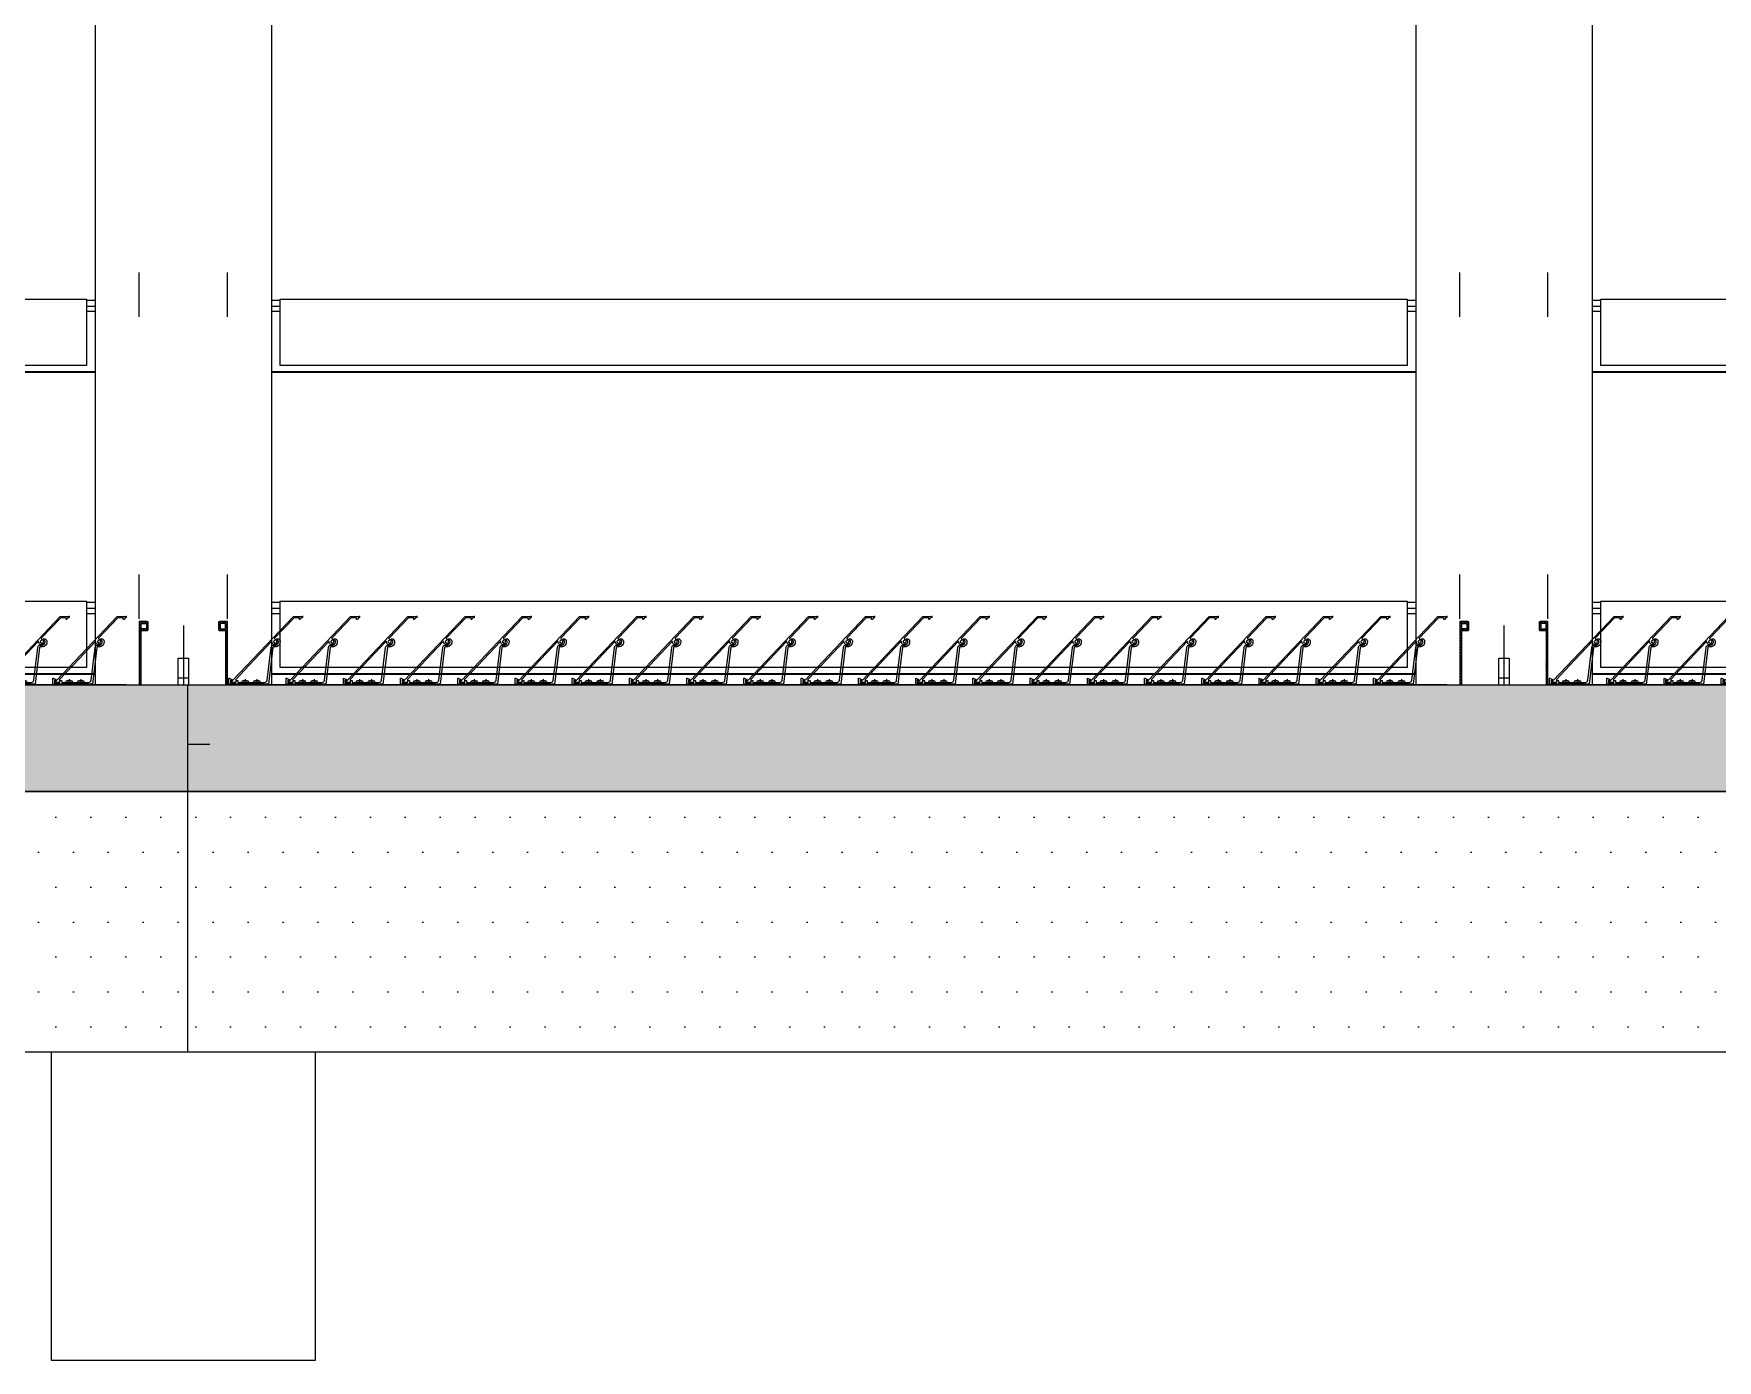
# Model space of a CAD drawing. Header units: millimetres. Extents: x 3774 to 718460, y -768339 to 192544.
# Drawn here: x 370577 to 372489, y -721659 to -720153 of the extents above; entities that cross this region are included whole.
import ezdxf

# ---------------------------------------------------------------- set-up
doc = ezdxf.new("R2010")
doc.units = ezdxf.units.MM
doc.set_wipeout_variables(frame=1)
for name, pattern in [('CENTER', [50.8, 31.75, -6.35, 6.35, -6.35]), ('XKITLINE00', [0]), ('XKITLINE02', [4, 2, -2])]:
    doc.linetypes.add(name, pattern=pattern)
for name, color, linetype in [('010 - ASPG_ACCESSORIES_MAIN_COLOR_1', 7, 'Continuous'), ('010 - ASPG_EXTR_DEF_SUB', 7, 'Continuous'), ('010 - ASPG_EXTR_MAIN_COLOR_2', 7, 'Continuous'), ('010 - ASPG_FASTERN_DEF_SUB', 7, 'Continuous'), ('010 - ASPG_FLASHING_MAIN_COLOR_2', 7, 'Continuous'), ('010 - ASPG_FLASHING_MAIN_COLOR_4', 7, 'Continuous'), ('010 - ASPG_FLASHING_WIPEOUT_', 7, 'Continuous'), ('010 - ASPG_FRAMING_CUT_COLOR_4', 7, 'Continuous'), ('010 - ASPG_FRAMING_DEF_SUB', 7, 'Continuous'), ('010 - ASPG_FRAMING_HATCH_', 7, 'Continuous'), ('010 - ASPG_FRAMING_MAIN_COLOR_2', 7, 'Continuous'), ('010 - ASPG_FRAMING_SUB_COLOR_2', 7, 'Continuous'), ('010 - ASPG_FRAMING_WIPEOUT_', 7, 'Continuous'), ('BOLT & SCREW', 7, 'Continuous'), ('Center Line', 7, 'CENTER')]:
    doc.layers.add(name, color=color, linetype=linetype)
for name, color, linetype, lineweight in [('12-GRID', 7, 'CENTER', 13), ('A-CANOPY', 7, 'Continuous', 25), ('Bolt', 7, 'Continuous', 0), ('Part', 7, 'Continuous', 0), ('SCREW', 7, 'Continuous', 5)]:
    doc.layers.add(name, color=color, linetype=linetype, lineweight=lineweight)
pattern_1 = [(270, (1257419.24324, -520041.6224), (0.65495992507, -1.1344238721), [0.7562825814, -1.5125651628]), (30, (1257419.24324, -520041.6224), (0.65495992936, 1.1344238696), [0.7562825814, -1.5125651628]), (330, (1257419.24324, -520041.6224), (1.30991985442, -2.48e-09), [-1.5125651628, 0.7562825814])]
pattern_2 = [(315, (1257419.4929, -520021.6224), (1.3369313545, 1.3369313545), []), (45, (1257419.4929, -520021.6224), (-1.3369313545, 1.3369313545), [])]
pattern_3 = [(270, (1257419.4425, -520043.9224), (0.65495992507, -1.1344238721), [0.7562825814, -1.5125651628]), (30, (1257419.4425, -520043.9224), (0.65495992936, 1.1344238696), [0.7562825814, -1.5125651628]), (330, (1257419.4425, -520043.9224), (1.30991985442, -2.48e-09), [-1.5125651628, 0.7562825814])]
pattern_4 = [(315, (1257419.1929, -520023.9224), (1.3369313545, 1.3369313545), []), (45, (1257419.1929, -520023.9224), (-1.3369313545, 1.3369313545), [])]

# ---------------------------------------------------------------- blocks, each defined once
blk = doc.blocks.new('*A832965')
at = {"layer": 'Part', "color": 7, "linetype": 'XKITLINE00', "lineweight": 0}
blk.add_line((1940.519999, -57.296), (1943.240007, -57.296), dxfattribs=at)
blk = doc.blocks.new('*A972979')
at = {"layer": 'Part', "color": 7, "linetype": 'XKITLINE00', "lineweight": 0}
for p, q in [((1945.879922, -58.296001), (1945.079922, -58.296001)), ((1945.079922, -58.296001), (1945.079922, -58.360001)), ((1945.079922, -58.360001), (1945.455922, -58.360001)), ((1945.455922, -58.360001), (1945.455922, -59.032001)), ((1945.503922, -58.360001), (1945.879922, -58.360001)), ((1945.503922, -59.032001), (1945.503922, -58.360001)), ((1945.879922, -58.360001), (1945.879922, -58.296001)), ((1945.455922, -59.032001), (1945.079922, -59.032001)), ((1945.079922, -59.032001), (1945.079922, -59.096001)), ((1945.879922, -59.032001), (1945.503922, -59.032001)), ((1945.879922, -59.096001), (1945.879922, -59.032001)), ((1945.079922, -59.096001), (1945.879922, -59.096001))]:
    blk.add_line(p, q, dxfattribs=at)
blk = doc.blocks.new('*A982980')
at = {"layer": 'Part', "color": 7, "linetype": 'XKITLINE00', "lineweight": 0}
for p, q in [((1964.519999, -57.295994), (1943.240007, -57.296001)), ((1943.240007, -57.296001), (1943.240007, -58.296001)), ((1943.240007, -57.360001), (1964.519999, -57.359994)), ((1943.240007, -58.232001), (1964.52, -58.231994)), ((1943.240007, -58.296001), (1945.079922, -58.296)), ((1945.879922, -58.296), (1961.879922, -58.295995))]:
    blk.add_line(p, q, dxfattribs=at)
blk = doc.blocks.new('*A1002982')
at = {"layer": 'A-CANOPY', "color": 7, "linetype": 'XKITLINE00', "lineweight": 0}
for p, q in [((1942.683035, -55.608485), (1942.760005, -55.608485)), ((1942.683035, -55.660414), (1942.760005, -55.660414)), ((1942.760005, -55.598018), (1953.000005, -55.598018)), ((1942.760005, -56.201382), (1942.760005, -55.598018)), ((1953.000005, -55.598018), (1953.000005, -56.201382)), ((1953.000005, -55.608485), (1953.083035, -55.608485)), ((1953.000005, -55.660414), (1953.083035, -55.660414)), ((1942.683035, -55.708563), (1942.760005, -55.708563)), ((1953.000005, -55.708563), (1953.083035, -55.708563)), ((1942.683035, -56.255812), (1953.083035, -56.255812)), ((1942.683035, -56.259999), (1953.083035, -56.259999)), ((1942.760005, -56.197195), (1953.000005, -56.197195)), ((1953.000005, -56.201382), (1942.760005, -56.201382))]:
    blk.add_line(p, q, dxfattribs=at)
blk = doc.blocks.new('*A1012983')
at = {"layer": 'A-CANOPY', "color": 7, "linetype": 'XKITLINE00', "lineweight": 0}
for p, q in [((1942.683035, -52.864325), (1942.760005, -52.864325)), ((1942.683035, -52.916254), (1942.760005, -52.916254)), ((1942.760005, -52.853858), (1953.000005, -52.853858)), ((1942.760005, -53.457222), (1942.760005, -52.853858)), ((1953.000005, -52.853858), (1953.000005, -53.457222)), ((1953.000005, -52.864325), (1953.083035, -52.864325)), ((1953.000005, -52.916254), (1953.083035, -52.916254)), ((1942.683035, -52.964403), (1942.760005, -52.964403)), ((1953.000005, -52.964403), (1953.083035, -52.964403)), ((1942.683035, -53.511652), (1953.083035, -53.511652)), ((1942.683035, -53.515839), (1953.083035, -53.515839)), ((1942.760005, -53.453035), (1953.000005, -53.453035)), ((1953.000005, -53.457222), (1942.760005, -53.457222))]:
    blk.add_line(p, q, dxfattribs=at)
blk = doc.blocks.new('*A1022984')
at = {"layer": 'A-CANOPY', "color": 7, "linetype": 'XKITLINE02', "lineweight": 0}
for p, q in [((1942.280005, -55.738488), (1942.280005, -55.355646)), ((1942.280005, -55.759283), (1942.280005, -55.376441))]:
    blk.add_line(p, q, dxfattribs=at)
blk = doc.blocks.new('*A1032985')
at = {"layer": 'A-CANOPY', "color": 7, "linetype": 'XKITLINE02', "lineweight": 0}
for p, q in [((1941.479995, -55.738488), (1941.479995, -55.355646)), ((1941.479995, -55.759283), (1941.479995, -55.376441))]:
    blk.add_line(p, q, dxfattribs=at)
blk = doc.blocks.new('*A1042986')
at = {"layer": 'A-CANOPY'}
for points in [[(1941.204, -57.296), (1941.204, -57.096), (1941.356, -57.096), (1941.356, -57.296)], [(1942.404, -57.296), (1942.404, -57.096), (1942.556, -57.096), (1942.556, -57.296)], [(1941.204, -58.896), (1941.204, -58.848), (1941.356, -58.848), (1941.356, -58.896)], [(1942.404, -58.896), (1942.404, -58.848), (1942.556, -58.848), (1942.556, -58.896)]]:
    blk.add_hatch(color=7, dxfattribs=at).paths.add_polyline_path(points, flags=17)
at = {"layer": 'A-CANOPY', "color": 7, "linetype": 'XKITLINE00', "lineweight": 0}
for p, q in [((1941.28, -58.98), (1941.28, -56.816)), ((1942.48, -58.98), (1942.48, -56.816)), ((1941.204, -57.296), (1941.204, -57.096)), ((1941.356, -57.296), (1941.356, -57.096)), ((1942.404, -57.296), (1942.404, -57.096)), ((1942.556, -57.296), (1942.556, -57.096)), ((1941.204, -58.896), (1941.204, -58.848)), ((1941.356, -58.896), (1941.356, -58.848)), ((1942.404, -58.896), (1942.404, -58.848)), ((1942.556, -58.896), (1942.556, -58.848))]:
    blk.add_line(p, q, dxfattribs=at)
at = {"layer": 'A-CANOPY', "color": 7, "linetype": 'XKITLINE02', "lineweight": 0}
for p, q in [((1941.28, -58.98), (1941.28, -56.816)), ((1942.48, -58.98), (1942.48, -56.816)), ((1941.204, -57.296), (1941.204, -57.096)), ((1941.356, -57.296), (1941.356, -57.096)), ((1942.404, -57.296), (1942.404, -57.096)), ((1942.556, -57.296), (1942.556, -57.096)), ((1941.204, -58.896), (1941.204, -58.848)), ((1941.356, -58.896), (1941.356, -58.848)), ((1942.404, -58.896), (1942.404, -58.848)), ((1942.556, -58.896), (1942.556, -58.848))]:
    blk.add_line(p, q, dxfattribs=at)
blk = doc.blocks.new('*A1052987')
at = {"layer": 'A-CANOPY', "color": 7, "linetype": 'XKITLINE00', "lineweight": 0}
for p, q in [((1940.799973, -57.295988), (1940.799973, -57.095988)), ((1940.799973, -57.095988), (1942.959973, -57.095988)), ((1942.959973, -57.295988), (1942.959973, -57.095988))]:
    blk.add_line(p, q, dxfattribs=at)
blk = doc.blocks.new('*A1062988')
at = {"layer": 'A-CANOPY', "color": 7, "linetype": 'XKITLINE00', "lineweight": 0}
for p, q in [((1941.832005, -57.095988), (1941.832005, -56.115017)), ((1941.832005, -56.115017), (1941.928005, -56.115017)), ((1941.928005, -56.115017), (1941.928005, -57.095988)), ((1941.832005, -56.295988), (1941.928005, -56.295988))]:
    blk.add_line(p, q, dxfattribs=at)
blk = doc.blocks.new('*A1072989')
at = {"layer": 'A-CANOPY', "color": 7, "linetype": 'XKITLINE02', "lineweight": 0}
for p, q in [((1942.280005, -52.994328), (1942.280005, -52.611486)), ((1942.280005, -53.015123), (1942.280005, -52.632281))]:
    blk.add_line(p, q, dxfattribs=at)
blk = doc.blocks.new('*A1082990')
at = {"layer": 'A-CANOPY', "color": 7, "linetype": 'XKITLINE02', "lineweight": 0}
for p, q in [((1941.479995, -52.994328), (1941.479995, -52.611486)), ((1941.479995, -53.015123), (1941.479995, -52.632281))]:
    blk.add_line(p, q, dxfattribs=at)
blk = doc.blocks.new('*A1092991')
at = {"layer": 'A-CANOPY', "color": 7, "linetype": 'XKITLINE00', "lineweight": 0}
for p, q in [((1954.683035, -55.608485), (1954.760005, -55.608485)), ((1954.683035, -55.660414), (1954.760005, -55.660414)), ((1954.760005, -55.598018), (1965.000005, -55.598018)), ((1954.760005, -56.201382), (1954.760005, -55.598018)), ((1965.000005, -55.598018), (1965.000005, -56.201382)), ((1965.000005, -55.608485), (1965.083035, -55.608485)), ((1965.000005, -55.660414), (1965.083035, -55.660414)), ((1954.683035, -55.708563), (1954.760005, -55.708563)), ((1965.000005, -55.708563), (1965.083035, -55.708563)), ((1954.683035, -56.255812), (1965.083035, -56.255812)), ((1954.683035, -56.259999), (1965.083035, -56.259999)), ((1954.760005, -56.197195), (1965.000005, -56.197195)), ((1965.000005, -56.201382), (1954.760005, -56.201382))]:
    blk.add_line(p, q, dxfattribs=at)
blk = doc.blocks.new('*A1102992')
at = {"layer": 'A-CANOPY', "color": 7, "linetype": 'XKITLINE00', "lineweight": 0}
for p, q in [((1954.683035, -52.864325), (1954.760005, -52.864325)), ((1954.683035, -52.916254), (1954.760005, -52.916254)), ((1954.760005, -52.853858), (1965.000005, -52.853858)), ((1954.760005, -53.457222), (1954.760005, -52.853858)), ((1965.000005, -52.853858), (1965.000005, -53.457222)), ((1965.000005, -52.864325), (1965.083035, -52.864325)), ((1965.000005, -52.916254), (1965.083035, -52.916254)), ((1954.683035, -52.964403), (1954.760005, -52.964403)), ((1965.000005, -52.964403), (1965.083035, -52.964403)), ((1954.683035, -53.511652), (1965.083035, -53.511652)), ((1954.683035, -53.515839), (1965.083035, -53.515839)), ((1954.760005, -53.453035), (1965.000005, -53.453035)), ((1965.000005, -53.457222), (1954.760005, -53.457222))]:
    blk.add_line(p, q, dxfattribs=at)
blk = doc.blocks.new('*A1112993')
at = {"layer": 'A-CANOPY', "color": 7, "linetype": 'XKITLINE00', "lineweight": 0}
for p, q in [((1953.832005, -57.095988), (1953.832005, -56.115017)), ((1953.832005, -56.115017), (1953.928005, -56.115017)), ((1953.928005, -56.115017), (1953.928005, -57.095988)), ((1953.832005, -56.295988), (1953.928005, -56.295988))]:
    blk.add_line(p, q, dxfattribs=at)
blk = doc.blocks.new('*A1122994')
at = {"layer": 'A-CANOPY', "color": 7, "linetype": 'XKITLINE00', "lineweight": 0}
for p, q in [((1952.799973, -57.295988), (1952.799973, -57.095988)), ((1952.799973, -57.095988), (1954.959973, -57.095988)), ((1954.959973, -57.295988), (1954.959973, -57.095988))]:
    blk.add_line(p, q, dxfattribs=at)
blk = doc.blocks.new('*A1132995')
at = {"layer": 'A-CANOPY', "color": 7, "linetype": 'XKITLINE02', "lineweight": 0}
for p, q in [((1954.280005, -55.738488), (1954.280005, -55.355646)), ((1954.280005, -55.759283), (1954.280005, -55.376441))]:
    blk.add_line(p, q, dxfattribs=at)
blk = doc.blocks.new('*A1142996')
at = {"layer": 'A-CANOPY', "color": 7, "linetype": 'XKITLINE02', "lineweight": 0}
for p, q in [((1953.479995, -55.738488), (1953.479995, -55.355646)), ((1953.479995, -55.759283), (1953.479995, -55.376441))]:
    blk.add_line(p, q, dxfattribs=at)
blk = doc.blocks.new('*A1152997')
at = {"layer": 'A-CANOPY'}
for points in [[(1953.204, -57.296), (1953.204, -57.096), (1953.356, -57.096), (1953.356, -57.296)], [(1954.404, -57.296), (1954.404, -57.096), (1954.556, -57.096), (1954.556, -57.296)], [(1953.204, -58.896), (1953.204, -58.848), (1953.356, -58.848), (1953.356, -58.896)], [(1954.404, -58.896), (1954.404, -58.848), (1954.556, -58.848), (1954.556, -58.896)]]:
    blk.add_hatch(color=7, dxfattribs=at).paths.add_polyline_path(points, flags=17)
at = {"layer": 'A-CANOPY', "color": 7, "linetype": 'XKITLINE00', "lineweight": 0}
for p, q in [((1953.28, -58.98), (1953.28, -56.816)), ((1954.48, -58.98), (1954.48, -56.816)), ((1953.204, -57.296), (1953.204, -57.096)), ((1953.356, -57.296), (1953.356, -57.096)), ((1954.404, -57.296), (1954.404, -57.096)), ((1954.556, -57.296), (1954.556, -57.096)), ((1953.204, -58.896), (1953.204, -58.848)), ((1953.356, -58.896), (1953.356, -58.848)), ((1954.404, -58.896), (1954.404, -58.848)), ((1954.556, -58.896), (1954.556, -58.848))]:
    blk.add_line(p, q, dxfattribs=at)
at = {"layer": 'A-CANOPY', "color": 7, "linetype": 'XKITLINE02', "lineweight": 0}
for p, q in [((1953.28, -58.98), (1953.28, -56.816)), ((1954.48, -58.98), (1954.48, -56.816)), ((1953.204, -57.296), (1953.204, -57.096)), ((1953.356, -57.296), (1953.356, -57.096)), ((1954.404, -57.296), (1954.404, -57.096)), ((1954.556, -57.296), (1954.556, -57.096)), ((1953.204, -58.896), (1953.204, -58.848)), ((1953.356, -58.896), (1953.356, -58.848)), ((1954.404, -58.896), (1954.404, -58.848)), ((1954.556, -58.896), (1954.556, -58.848))]:
    blk.add_line(p, q, dxfattribs=at)
blk = doc.blocks.new('*A1213003')
at = {"layer": 'A-CANOPY', "color": 7, "linetype": 'XKITLINE02', "lineweight": 0}
for p, q in [((1954.280005, -52.994328), (1954.280005, -52.611486)), ((1954.280005, -53.015123), (1954.280005, -52.632281))]:
    blk.add_line(p, q, dxfattribs=at)
blk = doc.blocks.new('*A1223004')
at = {"layer": 'A-CANOPY', "color": 7, "linetype": 'XKITLINE02', "lineweight": 0}
for p, q in [((1953.479995, -52.994328), (1953.479995, -52.611486)), ((1953.479995, -53.015123), (1953.479995, -52.632281))]:
    blk.add_line(p, q, dxfattribs=at)
blk = doc.blocks.new('*A4963378')
at = {"layer": 'Part', "color": 7, "linetype": 'XKITLINE00', "lineweight": 0}
for p, q in [((1943.08, -58.895973), (1940.68, -58.895973)), ((1940.68, -58.895973), (1940.68, -62.495973)), ((1943.08, -62.495973), (1943.08, -58.895973)), ((1940.68, -62.495973), (1943.08, -62.495973))]:
    blk.add_line(p, q, dxfattribs=at)
blk = doc.blocks.new('*A5113393')
at = {"layer": 'A-CANOPY', "color": 7, "linetype": 'XKITLINE00', "lineweight": 0}
for p, q in [((1930.680005, -55.608485), (1930.760005, -55.608485)), ((1930.680005, -55.660414), (1930.760005, -55.660414)), ((1930.760005, -55.598018), (1941.000005, -55.598018)), ((1930.760005, -56.201382), (1930.760005, -55.598018)), ((1941.000005, -55.598018), (1941.000005, -56.201382)), ((1941.000005, -55.608485), (1941.083035, -55.608485)), ((1941.000005, -55.660414), (1941.083035, -55.660414)), ((1930.680005, -55.708563), (1930.760005, -55.708563)), ((1941.000005, -55.708563), (1941.083035, -55.708563)), ((1930.680005, -56.255812), (1941.083035, -56.255812)), ((1930.680005, -56.259999), (1941.083035, -56.259999)), ((1930.760005, -56.197195), (1941.000005, -56.197195)), ((1941.000005, -56.201382), (1930.760005, -56.201382))]:
    blk.add_line(p, q, dxfattribs=at)
blk = doc.blocks.new('*A5143396')
at = {"layer": 'A-CANOPY', "color": 7, "linetype": 'XKITLINE00', "lineweight": 0}
for p, q in [((1930.680005, -52.864325), (1930.760005, -52.864325)), ((1930.680005, -52.916254), (1930.760005, -52.916254)), ((1930.760005, -52.853858), (1941.000005, -52.853858)), ((1930.760005, -53.457222), (1930.760005, -52.853858)), ((1941.000005, -52.853858), (1941.000005, -53.457222)), ((1941.000005, -52.864325), (1941.083035, -52.864325)), ((1941.000005, -52.916254), (1941.083035, -52.916254)), ((1930.680005, -52.964403), (1930.760005, -52.964403)), ((1941.000005, -52.964403), (1941.083035, -52.964403)), ((1930.680005, -53.511652), (1941.083035, -53.511652)), ((1930.680005, -53.515839), (1941.083035, -53.515839)), ((1930.760005, -53.453035), (1941.000005, -53.453035)), ((1941.000005, -53.457222), (1930.760005, -53.457222))]:
    blk.add_line(p, q, dxfattribs=at)
blk = doc.blocks.new('*A5333415')
at = {"layer": 'A-CANOPY', "color": 7, "linetype": 'XKITLINE00', "lineweight": 0}
for p, q in [((1953.083035, -57.095988), (1953.083035, -43.26704)), ((1954.683035, -43.26704), (1953.083035, -43.26704)), ((1954.683035, -57.095988), (1954.683035, -43.26704))]:
    blk.add_line(p, q, dxfattribs=at)
blk = doc.blocks.new('*A5343416')
at = {"layer": 'A-CANOPY', "color": 7, "linetype": 'XKITLINE00', "lineweight": 0}
for p, q in [((1941.083035, -57.095988), (1941.083035, -43.26704)), ((1942.683035, -43.26704), (1941.083035, -43.26704)), ((1942.683035, -57.095988), (1942.683035, -43.26704))]:
    blk.add_line(p, q, dxfattribs=at)
blk = doc.blocks.new('*A5943476')
at = {"layer": 'Part', "color": 7, "linetype": 'XKITLINE00', "lineweight": 0}
for p, q in [((1944.599922, -58.296001), (1944.599922, -59.176001)), ((1946.359922, -59.176001), (1946.359922, -58.296)), ((1944.599922, -59.176001), (1946.359922, -59.176001))]:
    blk.add_line(p, q, dxfattribs=at)
blk = doc.blocks.new('*A5953477')
at = {"layer": 'Part', "color": 7, "linetype": 'XKITLINE00', "lineweight": 0}
for p, q in [((1944.439922, -59.336001), (1944.439922, -58.296001)), ((1946.519922, -58.296), (1946.519922, -59.336001)), ((1944.599922, -59.176001), (1944.439922, -59.336001)), ((1946.519922, -59.336001), (1946.359922, -59.176001)), ((1946.519922, -59.336001), (1944.439922, -59.336001))]:
    blk.add_line(p, q, dxfattribs=at)
blk = doc.blocks.new('*A5963478')
at = {"layer": 'Part', "color": 7, "linetype": 'XKITLINE00', "lineweight": 0}
for p, q in [((1945.983922, -58.456001), (1945.503922, -58.456001)), ((1945.543922, -58.936001), (1945.543922, -58.456001)), ((1945.983922, -58.936001), (1945.983922, -58.456001)), ((1945.503922, -58.936001), (1945.983922, -58.936001))]:
    blk.add_line(p, q, dxfattribs=at)
blk = doc.blocks.new('*A5973479')
at = {"layer": 'Bolt'}
for points in [[(1945.504, -58.54), (1945.544, -58.54), (1945.544, -58.852), (1945.504, -58.852)], [(1945.456, -58.64), (1945.504, -58.64), (1945.504, -58.752), (1945.456, -58.752)]]:
    blk.add_hatch(color=7, dxfattribs=at).paths.add_polyline_path(points, flags=17)
at = {"layer": 'Bolt', "color": 7, "linetype": 'XKITLINE00', "lineweight": 0}
for p, q in [((1945.504, -58.54), (1945.544, -58.54)), ((1945.393, -58.696), (1945.736, -58.696)), ((1945.456, -58.64), (1945.504, -58.64)), ((1945.456, -58.752), (1945.504, -58.752)), ((1945.504, -58.852), (1945.544, -58.852))]:
    blk.add_line(p, q, dxfattribs=at)
blk = doc.blocks.new('*A5983480')
at = {"layer": 'Bolt'}
for points in [[(1944.861, -58.868), (1944.84, -58.872), (1944.818, -58.868), (1944.8, -58.856), (1944.788, -58.837), (1944.784, -58.816), (1944.784, -58.576), (1944.788, -58.555), (1944.8, -58.536), (1944.818, -58.524), (1944.84, -58.52), (1944.861, -58.524), (1944.88, -58.536), (1944.892, -58.555), (1944.896, -58.576), (1944.896, -58.816), (1944.892, -58.837), (1944.88, -58.856)], [(1946.141, -58.868), (1946.12, -58.872), (1946.098, -58.868), (1946.08, -58.856), (1946.068, -58.837), (1946.064, -58.816), (1946.064, -58.576), (1946.068, -58.555), (1946.08, -58.536), (1946.098, -58.524), (1946.12, -58.52), (1946.141, -58.524), (1946.16, -58.536), (1946.172, -58.555), (1946.176, -58.576), (1946.176, -58.816), (1946.172, -58.837), (1946.16, -58.856)]]:
    blk.add_hatch(color=7, dxfattribs=at).paths.add_polyline_path(points, flags=17)
at = {"layer": 'Bolt', "color": 7, "linetype": 'XKITLINE00', "lineweight": 0}
for p, q in [((1944.84, -58.584), (1944.84, -58.808)), ((1946.12, -58.584), (1946.12, -58.808)), ((1944.952, -58.696), (1944.728, -58.696)), ((1946.232, -58.696), (1946.008, -58.696))]:
    blk.add_line(p, q, dxfattribs=at)
blk = doc.blocks.new('*A6103492')
at = {"layer": 'Bolt'}
for points in [[(1945.185, -57.805), (1945.188, -57.795), (1945.193, -57.785), (1945.2, -57.776), (1945.209, -57.769), (1945.218, -57.764), (1945.229, -57.761), (1945.24, -57.76), (1945.251, -57.761), (1945.261, -57.764), (1945.271, -57.769), (1945.28, -57.776), (1945.286, -57.785), (1945.292, -57.795), (1945.295, -57.805), (1945.296, -57.816), (1945.295, -57.827), (1945.292, -57.837), (1945.286, -57.847), (1945.28, -57.856), (1945.271, -57.863), (1945.261, -57.868), (1945.251, -57.871), (1945.24, -57.872), (1945.229, -57.871), (1945.218, -57.868), (1945.209, -57.863), (1945.2, -57.856), (1945.193, -57.847), (1945.188, -57.837), (1945.185, -57.827), (1945.184, -57.816)], [(1945.665, -57.805), (1945.668, -57.795), (1945.673, -57.785), (1945.68, -57.776), (1945.689, -57.769), (1945.698, -57.764), (1945.709, -57.761), (1945.72, -57.76), (1945.731, -57.761), (1945.741, -57.764), (1945.751, -57.769), (1945.76, -57.776), (1945.766, -57.785), (1945.772, -57.795), (1945.775, -57.805), (1945.776, -57.816), (1945.775, -57.827), (1945.772, -57.837), (1945.766, -57.847), (1945.76, -57.856), (1945.751, -57.863), (1945.741, -57.868), (1945.731, -57.871), (1945.72, -57.872), (1945.709, -57.871), (1945.698, -57.868), (1945.689, -57.863), (1945.68, -57.856), (1945.673, -57.847), (1945.668, -57.837), (1945.665, -57.827), (1945.664, -57.816)]]:
    blk.add_hatch(color=7, dxfattribs=at).paths.add_polyline_path(points, flags=17)
at = {"layer": 'Bolt', "color": 7, "linetype": 'XKITLINE00', "lineweight": 0}
for p, q in [((1945.128, -57.816), (1945.352, -57.816)), ((1945.24, -57.928), (1945.24, -57.704)), ((1945.608, -57.816), (1945.832, -57.816)), ((1945.72, -57.928), (1945.72, -57.704))]:
    blk.add_line(p, q, dxfattribs=at)
blk = doc.blocks.new('W-1-PP19-SE-ENT3_20260407-084553_PP19_ENT3_LOPL')
at = {"color": 7, "lineweight": 0, "xscale": 125, "yscale": 125, "zscale": 125}
for name in ['*A5343416', '*A5333415', '*A1082990', '*A1072989', '*A1223004', '*A1213003', '*A5143396', '*A1012983', '*A1102992', '*A1032985', '*A1022984', '*A1142996', '*A1132995', '*A5113393', '*A1002982', '*A1092991', '*A1062988', '*A1112993', '*A1042986', '*A1152997', '*A1052987', '*A1122994', '*A832965', '*A982980', '*A6103492', '*A5953477', '*A5943476', '*A972979', '*A5983480', '*A5973479', '*A5963478', '*A4963378']:
    blk.add_blockref(name, (-226235, 11475), dxfattribs=at)
blk = doc.blocks.new('*U8441')
at = {"layer": '12-GRID', "color": 7, "linetype": 'CENTER'}
for p, q in [((0, -6.2), (0, 2.2)), ((-4.2, -2), (4.2, -2))]:
    blk.add_line(p, q, dxfattribs=at)
at = {"layer": 'BOLT & SCREW', "color": 7}
for p, q in [((-0.6, -1.8), (-1.8, -1.6)), ((-0.6, -2.2), (-1.8, -2.4)), ((-0.5, -1.8), (-0.9, -1.6)), ((-0.5, -2.2), (-0.9, -2.4)), ((-0.2, -1.4), (-0.4, -0.2)), ((-0.2, -1.5), (-0.4, -1.1)), ((-0.2, -2.5), (-0.4, -2.9)), ((-0.2, -2.6), (-0.4, -3.8)), ((0.2, -1.4), (0.4, -0.2)), ((0.2, -1.5), (0.4, -1.1)), ((0.4, -2.9), (0.2, -2.5)), ((0.2, -2.6), (0.4, -3.8)), ((0.5, -1.8), (0.9, -1.6)), ((0.5, -2.2), (0.9, -2.4)), ((0.6, -1.8), (1.8, -1.6)), ((0.6, -2.2), (1.8, -2.4))]:
    blk.add_line(p, q, dxfattribs=at)
for points in [[(-1.8, -1.6), (-0.9, -1.6, 0.414214), (-0.4, -1.1), (-0.4, -0.2), (0.4, -0.2), (0.4, -1.1, 0.414214), (0.9, -1.6), (1.8, -1.6), (1.8, -2.4), (0.9, -2.4, 0.414214), (0.4, -2.9), (0.4, -3.8), (-0.4, -3.8), (-0.4, -2.9, 0.414214), (-0.9, -2.4), (-1.8, -2.4)], [(0.2, -2.5, -0.414214), (0.5, -2.2), (0.6, -2.2), (0.6, -1.8), (0.5, -1.8, -0.414214), (0.2, -1.5), (0.2, -1.4), (-0.2, -1.4), (-0.2, -1.5, -0.414214), (-0.5, -1.8), (-0.6, -1.8), (-0.6, -2.2), (-0.5, -2.2, -0.414214), (-0.2, -2.5), (-0.2, -2.6), (0.2, -2.6)]]:
    blk.add_lwpolyline(points, format="xyb", close=True, dxfattribs=at)
blk.add_circle((0, -2), 3.5, dxfattribs=at)
blk = doc.blocks.new('000_ASPG_TYP_FILES_20260218-010703_FRAME_EXTR_')
at = {"layer": '010 - ASPG_FRAMING_HATCH_'}
h = blk.add_hatch(dxfattribs=at)
h.set_pattern_fill('ANSI32', scale=0.1, angle=180)
edge = h.paths.add_edge_path()
edge.add_line((2, 16), (2, 2))
edge.add_line((2, 2), (39.7, 2))
edge.add_arc((39.7, 1.7), 0.3, 0, 90, ccw=False)
edge.add_line((40, 1.7), (40, 0.3))
edge.add_arc((39.7, 0.3), 0.3, -90, 0, ccw=False)
edge.add_line((39.7, 0), (0.3, 0))
edge.add_arc((0.3, 0.3), 0.3, 180, 270, ccw=False)
edge.add_line((0, 0.3), (0, 17.7))
edge.add_arc((0.3, 17.7), 0.3, 90, 180, ccw=False)
edge.add_line((0.3, 18), (22.6, 18))
edge.add_arc((22.6, 18.5), 0.5, 270, 380.2095)
edge.add_arc((26.2, 19.8), 3.35, 182.0638, 200.2095, ccw=False)
edge.add_arc((23.6, 19.7), 0.76, 2.0638, 182.0638, ccw=False)
edge.add_arc((26.2, 19.8), 1.83, 182.0638, 447.9362)
edge.add_arc((26.3, 22.4), 0.76, 87.9362, 267.9362, ccw=False)
edge.add_arc((26.2, 19.8), 3.35, 69.7905, 87.9362, ccw=False)
edge.add_arc((27.5, 23.4), 0.5, 249.7905, 360)
edge.add_line((28, 23.4), (28, 26.7))
edge.add_line((28, 26.7), (28.5, 27.2))
edge.add_line((28.5, 27.2), (28, 27.7))
edge.add_line((28, 27.7), (28, 38.6))
edge.add_line((28, 38.6), (28.5, 39.1))
edge.add_line((28.5, 39.1), (28, 39.6))
edge.add_line((28, 39.6), (28, 42.9))
edge.add_arc((27.5, 42.9), 0.5, 0, 110.2095)
edge.add_arc((26.2, 46.5), 3.35, 272.0638, 290.2095, ccw=False)
edge.add_arc((26.3, 43.9), 0.76, 92.0638, 272.0638, ccw=False)
edge.add_arc((26.2, 46.5), 1.83, 272.0638, 537.9362)
edge.add_arc((23.6, 46.6), 0.76, 177.9362, 357.9362, ccw=False)
edge.add_arc((26.2, 46.5), 3.35, 159.7905, 177.9362, ccw=False)
edge.add_arc((22.6, 47.8), 0.5, 339.7905, 450)
edge.add_line((22.6, 48.3), (0.3, 48.3))
edge.add_arc((0.3, 48.6), 0.3, 180, 270, ccw=False)
edge.add_line((0, 48.6), (0, 60))
edge.add_arc((0.3, 60), 0.3, 90, 180, ccw=False)
edge.add_line((0.3, 60.3), (5, 60.3))
edge.add_line((5, 60.3), (5, 65))
edge.add_arc((5.3, 65), 0.3, 90, 180, ccw=False)
edge.add_line((5.3, 65.3), (30, 65.3))
edge.add_line((30, 65.3), (30, 63.6))
edge.add_arc((29.7, 63.6), 0.3, -90, 0, ccw=False)
edge.add_line((29.7, 63.3), (7.3, 63.3))
edge.add_arc((7.3, 63), 0.3, 90, 180)
edge.add_line((7, 63), (7, 58.3))
edge.add_line((7, 58.3), (2.3, 58.3))
edge.add_arc((2.3, 58), 0.3, 90, 180)
edge.add_line((2, 58), (2, 50.6))
edge.add_arc((2.3, 50.6), 0.3, 180, 270)
edge.add_line((2.3, 50.3), (29.7, 50.3))
edge.add_arc((29.7, 50), 0.3, 0, 90, ccw=False)
edge.add_line((30, 50), (30, 26.7))
edge.add_line((30, 26.7), (30, 16.3))
edge.add_arc((29.7, 16.3), 0.3, -90, 0, ccw=False)
edge.add_line((29.7, 16), (2, 16))
at = {"layer": '010 - ASPG_FRAMING_CUT_COLOR_4', "color": 7}
blk.add_lwpolyline([(2, 16), (2, 2), (39.7, 2, -0.414214), (40, 1.7), (40, 0.3, -0.414214), (39.7, 0), (0.3, 0, -0.414214), (0, 0.3), (0, 17.7, -0.414214), (0.3, 18), (22.6, 18, 0.52173), (23, 18.7, -0.079342), (22.8, 19.7, -1), (24.3, 19.8, 2.296346), (26.2, 21.7, -1), (26.3, 23.2, -0.079342), (27.3, 23, 0.52173), (28, 23.4), (28, 26.7), (28.5, 27.2), (28, 27.7), (28, 38.6), (28.5, 39.1), (28, 39.6), (28, 42.9, 0.52173), (27.3, 43.3, -0.079342), (26.3, 43.1, -1), (26.2, 44.6, 2.296346), (24.3, 46.5, -1), (22.8, 46.6, -0.079342), (23, 47.6, 0.52173), (22.6, 48.3), (0.3, 48.3, -0.414214), (0, 48.6), (0, 60, -0.414214), (0.3, 60.3), (5, 60.3), (5, 65, -0.414214), (5.3, 65.3), (30, 65.3), (30, 63.6, -0.414214), (29.7, 63.3), (7.3, 63.3, 0.414214), (7, 63), (7, 58.3), (2.3, 58.3, 0.414214), (2, 58), (2, 50.6, 0.414214), (2.3, 50.3), (29.7, 50.3, -0.414214), (30, 50), (30, 26.7), (30, 16.3, -0.414214), (29.7, 16)], format="xyb", close=True, dxfattribs=at)
at = {"color": 7}
for p in [(26.2, 48.5), (26.2, 21.8)]:
    blk.add_blockref('*U8441', p, dxfattribs=at)
blk = doc.blocks.new('*U8305')
at = {"layer": '010 - ASPG_FRAMING_HATCH_', "transparency": 33554585}
h = blk.add_hatch(dxfattribs=at)
h.set_pattern_fill('ANSI32', scale=0.25)
edge = h.paths.add_edge_path()
edge.add_line((2, -50), (2, -75))
edge.add_line((2, -75), (0, -75))
edge.add_line((0, -75), (0, -49))
edge.add_arc((1, -49), 1, 90, 180, ccw=False)
edge.add_line((1, -48), (63, -48))
edge.add_arc((63, -47), 1, 270, 360)
edge.add_line((64, -47), (64, 47))
edge.add_arc((63, 47), 1, 0, 90)
edge.add_line((63, 48), (1, 48))
edge.add_arc((1, 49), 1, 180, 270, ccw=False)
edge.add_line((0, 49), (0, 75))
edge.add_line((0, 75), (2, 75))
edge.add_line((2, 75), (2, 50))
edge.add_line((2, 50), (141, 50))
edge.add_line((141, 50), (141, 41))
edge.add_arc((140, 41), 1, 270, 360, ccw=False)
edge.add_line((140, 40), (132, 40))
edge.add_arc((132, 41), 1, 180, 270, ccw=False)
edge.add_line((131, 41), (131, 47))
edge.add_arc((130, 47), 1, 0, 90)
edge.add_line((130, 48), (67, 48))
edge.add_arc((67, 47), 1, 90, 180)
edge.add_line((66, 47), (66, -47))
edge.add_arc((67, -47), 1, 180, 270)
edge.add_line((67, -48), (130, -48))
edge.add_arc((130, -47), 1, 270, 360)
edge.add_line((131, -47), (131, -41))
edge.add_arc((132, -41), 1, 90, 180, ccw=False)
edge.add_line((132, -40), (140, -40))
edge.add_arc((140, -41), 1, 0, 90, ccw=False)
edge.add_line((141, -41), (141, -50))
edge.add_line((141, -50), (2, -50))
h.paths.add_polyline_path([(139, 48), (139, 42), (133, 42), (133, 48)], flags=16)
h.paths.add_polyline_path([(139, -48), (139, -42), (133, -42), (133, -48)], flags=16)
at = {"layer": '010 - ASPG_FRAMING_HATCH_'}
h = blk.add_hatch(dxfattribs=at)
h.set_pattern_fill('ANSI37', scale=0.595498, angle=-90)
h.set_pattern_definition(pattern_4)
edge = h.paths.add_edge_path()
edge.add_ellipse((11.5, 55), major_axis=(0, -5), ratio=0.644482, start_angle=180, end_angle=360, ccw=False)
edge.add_line((11.5, 60), (2, 60))
edge.add_arc((-7.9, 55), 11.1, -26.7963, 26.7963, ccw=False)
edge.add_line((2, 50), (11.5, 50))
h = blk.add_hatch(dxfattribs=at)
h.set_pattern_fill('HONEY', scale=0.238199, angle=-90)
h.set_pattern_definition(pattern_3)
edge = h.paths.add_edge_path()
edge.add_ellipse((11.8, 55), major_axis=(0, -5), ratio=0.644482, start_angle=0, end_angle=360, ccw=False)
h = blk.add_hatch(dxfattribs=at)
h.set_pattern_fill('HONEY', scale=0.238199, angle=-90)
h.set_pattern_definition(pattern_1)
edge = h.paths.add_edge_path()
edge.add_ellipse((57.5, 55), major_axis=(0, -5), ratio=0.644482, start_angle=0, end_angle=360)
h = blk.add_hatch(dxfattribs=at)
h.set_pattern_fill('ANSI37', scale=0.595498, angle=-90)
h.set_pattern_definition(pattern_2)
edge = h.paths.add_edge_path()
edge.add_ellipse((57.8, 55), major_axis=(0, -5), ratio=0.644482, start_angle=0, end_angle=180)
edge.add_line((57.8, 60), (62, 60))
edge.add_arc((62, 60.3), 0.3, -90, 0)
edge.add_line((62.3, 60.3), (62.3, 61))
edge.add_line((62.3, 61), (61.8, 61.5))
edge.add_line((61.8, 61.5), (62.3, 62))
edge.add_line((62.3, 62), (61.8, 62.5))
edge.add_line((61.8, 62.5), (62.3, 63))
edge.add_line((62.3, 63), (61.8, 63.5))
edge.add_line((61.8, 63.5), (62.3, 64))
edge.add_line((62.3, 64), (62.3, 65))
edge.add_line((62.3, 65), (63.3, 65))
edge.add_line((63.3, 65), (63.8, 65.5))
edge.add_line((63.8, 65.5), (64.3, 65))
edge.add_line((64.3, 65), (64.8, 65.5))
edge.add_line((64.8, 65.5), (65.3, 65))
edge.add_line((65.3, 65), (65.8, 65.5))
edge.add_line((65.8, 65.5), (66.3, 65))
edge.add_line((66.3, 65), (67, 65))
edge.add_arc((67, 65.3), 0.3, -90, 0)
edge.add_line((67.3, 65.3), (67.3, 60))
edge.add_arc((77.2, 55), 11.1, 153.2037, 206.7963)
edge.add_line((67.3, 50), (57.8, 50))
h = blk.add_hatch(dxfattribs=at)
h.set_pattern_fill('ANSI37', scale=0.595498, angle=-90)
h.set_pattern_definition(pattern_4)
edge = h.paths.add_edge_path()
edge.add_ellipse((11.5, -55), major_axis=(0, 5), ratio=0.644482, start_angle=0, end_angle=180)
edge.add_line((11.5, -60), (2, -60))
edge.add_arc((-7.9, -55), 11.1, 333.2037, 386.7963)
edge.add_line((2, -50), (11.5, -50))
h = blk.add_hatch(dxfattribs=at)
h.set_pattern_fill('HONEY', scale=0.238199, angle=-90)
h.set_pattern_definition(pattern_3)
edge = h.paths.add_edge_path()
edge.add_ellipse((11.8, -55), major_axis=(0, 5), ratio=0.644482, start_angle=0, end_angle=360)
h = blk.add_hatch(dxfattribs=at)
h.set_pattern_fill('HONEY', scale=0.238199, angle=-90)
h.set_pattern_definition(pattern_1)
edge = h.paths.add_edge_path()
edge.add_ellipse((57.5, -55), major_axis=(0, 5), ratio=0.644482, start_angle=0, end_angle=360, ccw=False)
h = blk.add_hatch(dxfattribs=at)
h.set_pattern_fill('ANSI37', scale=0.595498, angle=-90)
h.set_pattern_definition(pattern_2)
edge = h.paths.add_edge_path()
edge.add_ellipse((57.8, -55), major_axis=(0, 5), ratio=0.644482, start_angle=180, end_angle=360, ccw=False)
edge.add_line((57.8, -60), (62, -60))
edge.add_arc((62, -60.3), 0.3, 360, 450, ccw=False)
edge.add_line((62.3, -60.3), (62.3, -61))
edge.add_line((62.3, -61), (61.8, -61.5))
edge.add_line((61.8, -61.5), (62.3, -62))
edge.add_line((62.3, -62), (61.8, -62.5))
edge.add_line((61.8, -62.5), (62.3, -63))
edge.add_line((62.3, -63), (61.8, -63.5))
edge.add_line((61.8, -63.5), (62.3, -64))
edge.add_line((62.3, -64), (62.3, -65))
edge.add_line((62.3, -65), (63.3, -65))
edge.add_line((63.3, -65), (63.8, -65.5))
edge.add_line((63.8, -65.5), (64.3, -65))
edge.add_line((64.3, -65), (64.8, -65.5))
edge.add_line((64.8, -65.5), (65.3, -65))
edge.add_line((65.3, -65), (65.8, -65.5))
edge.add_line((65.8, -65.5), (66.3, -65))
edge.add_line((66.3, -65), (67, -65))
edge.add_arc((67, -65.3), 0.3, 360, 450, ccw=False)
edge.add_line((67.3, -65.3), (67.3, -60))
edge.add_arc((77.2, -55), 11.1, 153.2037, 206.7963, ccw=False)
edge.add_line((67.3, -50), (57.8, -50))
at = {"layer": '010 - ASPG_FASTERN_DEF_SUB', "color": 7}
blk.add_point((0, 0), dxfattribs=at)
at = {"layer": '010 - ASPG_FRAMING_CUT_COLOR_4', "color": 7}
blk.add_lwpolyline([(2, -50), (2, -75), (0, -75), (0, -49, -0.414214), (1, -48), (63, -48, 0.414214), (64, -47), (64, 47, 0.414214), (63, 48), (1, 48, -0.414214), (0, 49), (0, 75), (2, 75), (2, 50), (141, 50), (141, 41, -0.414214), (140, 40), (132, 40, -0.414214), (131, 41), (131, 47, 0.414214), (130, 48), (67, 48, 0.414214), (66, 47), (66, -47, 0.414214), (67, -48), (130, -48, 0.414214), (131, -47), (131, -41, -0.414214), (132, -40), (140, -40, -0.414214), (141, -41), (141, -50)], format="xyb", close=True, dxfattribs=at)
for points in [[(139, 48), (139, 42), (133, 42), (133, 48)], [(139, -48), (139, -42), (133, -42), (133, -48)]]:
    blk.add_lwpolyline(points, close=True, dxfattribs=at)
at = {"layer": '010 - ASPG_FRAMING_DEF_SUB', "color": 7, "transparency": 33554508}
blk.add_line((136.5, 0), (-4.5, 0), dxfattribs=at)
at = {"layer": '010 - ASPG_FRAMING_DEF_SUB', "color": 7, "transparency": 33554457}
for points in [[(2, 50), (15, 50), (15, 60), (2, 60)], [(54.3, 50), (67.3, 50), (67.3, 65.5), (54.3, 65.5)], [(2, -50), (15, -50), (15, -60), (2, -60)], [(54.3, -50), (67.3, -50), (67.3, -65.5), (54.3, -65.5)]]:
    blk.add_lwpolyline(points, close=True, dxfattribs=at)
at = {"layer": '010 - ASPG_FRAMING_SUB_COLOR_2', "color": 7}
for points in [[(11.8, 50), (2, 50, 0.238199), (2, 60), (11.8, 60)], [(57.5, 50), (67.3, 50, -0.238199), (67.3, 60), (67.3, 65.3, -0.414214), (67, 65), (66.3, 65), (65.8, 65.5), (65.3, 65), (64.8, 65.5), (64.3, 65), (63.8, 65.5), (63.3, 65), (62.3, 65), (62.3, 64), (61.8, 63.5), (62.3, 63), (61.8, 62.5), (62.3, 62), (61.8, 61.5), (62.3, 61), (62.3, 60.3, -0.414214), (62, 60), (57.5, 60)], [(11.8, -50), (2, -50, -0.238199), (2, -60), (11.8, -60)], [(57.5, -50), (67.3, -50, 0.238199), (67.3, -60), (67.3, -65.3, 0.414214), (67, -65), (66.3, -65), (65.8, -65.5), (65.3, -65), (64.8, -65.5), (64.3, -65), (63.8, -65.5), (63.3, -65), (62.3, -65), (62.3, -64), (61.8, -63.5), (62.3, -63), (61.8, -62.5), (62.3, -62), (61.8, -61.5), (62.3, -61), (62.3, -60.3, 0.414214), (62, -60), (57.5, -60)]]:
    blk.add_lwpolyline(points, format="xyb", dxfattribs=at)
at = {"layer": '010 - ASPG_FRAMING_SUB_COLOR_2', "color": 7, "extrusion": (0, 0, -1)}
for centre, major_axis in [((11.8, 55), (0, -5)), ((57.5, -55), (0, 5))]:
    blk.add_ellipse(centre, major_axis=major_axis, ratio=0.644482, dxfattribs=at)
at = {"layer": '010 - ASPG_FRAMING_SUB_COLOR_2', "color": 7}
for centre, major_axis in [((57.5, 55), (0, -5)), ((11.8, -55), (0, 5))]:
    blk.add_ellipse(centre, major_axis=major_axis, ratio=0.644482, dxfattribs=at)
blk = doc.blocks.new('PZG35-9D5')
at = {"layer": 'Center Line', "color": 7}
blk.add_line((0, 3.7), (0, -10.5), dxfattribs=at)
at = {"layer": 'SCREW', "color": 7}
for p, q in [((-1.4, 0), (-1.4, -1.1)), ((1.4, 0), (1.4, -0.6)), ((-1.9, -1.4), (1.9, -0.9)), ((-1.9, -1.4), (-1.4, -1.1)), ((-1.9, -1.4), (-1.4, -1.7)), ((-1.9, -2.7), (1.9, -2.2)), ((-1.9, -2.7), (-1.4, -2.4)), ((-1.9, -2.7), (-1.4, -3)), ((-1.9, -4), (-1.4, -3.7)), ((-1.9, -4), (-1, -3.9)), ((-1.9, -4), (-1.4, -4.3)), ((-1.4, -1.1), (1.4, -0.6)), ((-1.4, -1.7), (1.4, -1.2)), ((-1.4, -1.7), (-1.4, -2.4)), ((-1.4, -2.4), (1.4, -1.9)), ((-1.4, -3), (1.4, -2.5)), ((-1.4, -3), (-1.4, -3.7)), ((-1.4, -3.7), (-0.8, -3.6)), ((-1.4, -4.3), (-1.4, -8.1)), ((-1.4, -4.3), (-1.2, -4.3)), ((0, -9.5), (-1.4, -8.1)), ((0, -9.5), (1.4, -8.1)), ((0.6, -3.3), (1.4, -3.2)), ((0.7, -3.7), (1.9, -3.5)), ((0.7, -3.9), (1.4, -3.8)), ((0.7, -4.6), (1.4, -4.5)), ((0.7, -5), (1.9, -4.8)), ((0.7, -5.2), (1.4, -5.1)), ((1.9, -0.9), (1.4, -0.6)), ((1.9, -0.9), (1.4, -1.2)), ((1.4, -1.2), (1.4, -1.9)), ((1.9, -2.2), (1.4, -1.9)), ((1.9, -2.2), (1.4, -2.5)), ((1.4, -2.5), (1.4, -3.2)), ((1.9, -3.5), (1.4, -3.2)), ((1.9, -3.5), (1.4, -3.8)), ((1.4, -3.8), (1.4, -4.5)), ((1.9, -4.8), (1.4, -4.5)), ((1.9, -4.8), (1.4, -5.1)), ((1.4, -5.1), (1.4, -8.1))]:
    blk.add_line(p, q, dxfattribs=at)
blk.add_lwpolyline([(0, -9.5), (0.7, -5.2), (0.7, -3.6, 0.417657), (0.4, -3.3, 0.108102), (-0.8, -3.6), (-1.4, -4.7)], format="xyb", dxfattribs=at)
blk = doc.blocks.new('*U8304')
at = {"layer": 'SCREW', "color": 7}
blk.add_lwpolyline([(3, 1.8, 0.09906), (0.8, 2.5), (0.8, 2.3), (-0.8, 2.3), (-0.8, 2.5, 0.09906), (-3, 1.8, 0.266588), (-3.5, 1), (-3.5, 0.2, 0.414214), (-3.3, 0), (3.3, 0, 0.414214), (3.5, 0.2), (3.5, 1, 0.266588)], format="xyb", close=True, dxfattribs=at)
blk.add_blockref('PZG35-9D5', (0, 0), dxfattribs=at)
blk = doc.blocks.new('*U8306')
at = {"color": 7}
blk.add_point((0, 0), dxfattribs=at)
at = {"layer": '010 - ASPG_ACCESSORIES_MAIN_COLOR_1', "color": 7}
blk.add_lwpolyline([(-39.7, -0.6, 0.414214), (-40, -0.9), (-40, -7.4, 0.57735), (-39.7, -7.6), (-36.6, -5.8, 0.767327), (-36.8, -5.3), (-37.9, -5.3, -0.414214), (-38.2, -5), (-38.2, -2.8, -0.414214), (-38, -2.6), (-32.2, -2.6, -0.388879), (-32, -2.8), (-31.8, -4.3, 0.388879), (-31.3, -4.8), (-30.3, -4.8, 0.414214), (-30, -4.5), (-30, -2.9, -0.414214), (-29.7, -2.6), (0.4, -2.6, -0.378969), (3.4, -5.2), (8, -42.5, 0.446593), (11.6, -45.1, -0.489802), (16.1, -48.7), (16.1, -49.4, -0.18248), (15.8, -50, -0.267949), (15.3, -50.2, 1.122115), (15.1, -52.3, 0.405004), (18.1, -49.4), (18.1, -48.7, 0.489805), (11.2, -43.1, -0.446597), (9.9, -42.3), (4.9, -0.8, 0.364176), (4.6, -0.6)], format="xyb", close=True, dxfattribs=at)
at = {"layer": '010 - ASPG_EXTR_DEF_SUB', "color": 7}
for p in [(-40, -0.5), (43.4, -76.9), (43.4, -77.5)]:
    blk.add_point(p, dxfattribs=at)
at = {"layer": '010 - ASPG_EXTR_MAIN_COLOR_2', "color": 7}
blk.add_lwpolyline([(11.4, -48.2), (11.5, -47.4), (12.2, -47.6), (12.3, -46.8, -0.535538), (14.2, -49.2, 0.991572), (15.7, -49.6, 1.157025), (8.8, -48.8, -0.688558), (8.3, -49), (-17.1, -22.2), (-32.3, -6.1), (-32.3, -2.9, 0.414312), (-32.6, -2.6), (-37.5, -2.6, 0.414116), (-37.8, -2.9), (-37.8, -4.3, 0.414214), (-37.5, -4.6), (-36, -4.6, -0.205895), (-35.8, -4.7), (33.2, -77.5), (43.1, -77.5, 0.668179), (43.4, -77), (40.5, -74.2, 0.668179), (40, -74.4), (40, -76), (33.9, -76), (11.9, -52.8, -0.558354), (12.1, -52, 0.766275), (12, -50.4, -0.438583), (10.7, -48.1)], format="xyb", close=True, dxfattribs=at)
at = {"layer": 'SCREW', "color": 7, "rotation": 180}
for p in [(-21.6, -2.5), (-8.2, -2.5)]:
    blk.add_blockref('*U8304', p, dxfattribs=at)
blk = doc.blocks.new('*U6354')
at = {"color": 7}
blk.add_wipeout([(1440, 4), (60, 4), (60, 69.3), (1440, 69.3)], dxfattribs=at).dxf.layer = '010 - ASPG_FRAMING_WIPEOUT_'
blk.add_point((60, 69.5), dxfattribs=at)
at = {"layer": '010 - ASPG_FRAMING_MAIN_COLOR_2', "color": 7}
blk.add_lwpolyline([(1410, 69.3), (90, 69.3), (90, 6), (1410, 6)], close=True, dxfattribs=at)
at = {"layer": '010 - ASPG_FRAMING_SUB_COLOR_2', "color": 7}
for points in [[(1440, 4), (60, 4), (60, 69.3), (1440, 69.3)], [(60, 2), (60, 4), (1440, 4), (1440, 2)]]:
    blk.add_lwpolyline(points, close=True, dxfattribs=at)
at = {"color": 7, "transparency": 33554559, "xscale": -1, "rotation": 270}
for p in [(0, 0), (1500, 0)]:
    blk.add_blockref('*U8305', p, dxfattribs=at)
at = {"color": 7, "xscale": -1, "rotation": 180}
for p in [(91.8, 69.3), (156.8, 69.3), (221.8, 69.3), (286.8, 69.3), (351.8, 69.3), (416.8, 69.3), (481.8, 69.3), (546.8, 69.3), (611.8, 69.3), (676.8, 69.3), (741.8, 69.3), (806.8, 69.3), (871.8, 69.3), (936.8, 69.3), (1001.8, 69.3), (1066.8, 69.3), (1131.8, 69.3), (1196.8, 69.3), (1261.8, 69.3), (1326.8, 69.3), (1391.8, 69.3)]:
    blk.add_blockref('*U8306', p, dxfattribs=at)
at = {"color": 7}
blk.add_blockref('000_ASPG_TYP_FILES_20260218-010703_FRAME_EXTR_', (60, 4), dxfattribs=at)
at = {"color": 7, "xscale": -1}
blk.add_blockref('000_ASPG_TYP_FILES_20260218-010703_FRAME_EXTR_', (1440, 4), dxfattribs=at)
blk = doc.blocks.new('W-1-PP19-SE-ENT3_20260407-085125_PP19_ENT3_ASPG_PL')
at = {"color": 7}
blk.add_blockref('*U6354', (15000, 4361), dxfattribs=at)
blk.add_blockref('*U6354', (16500, 4361), dxfattribs=at)
blk.add_blockref('*U6354', (18000, 4361), dxfattribs=at)
blk = doc.blocks.new('*U8219')
at = {"color": 7}
blk.add_wipeout([(0, -52), (3000, -52), (3000, -348), (0, -348)], dxfattribs=at).dxf.layer = '010 - ASPG_FLASHING_WIPEOUT_'
at = {"layer": '010 - ASPG_FLASHING_WIPEOUT_'}
h = blk.add_hatch(dxfattribs=at)
h.set_pattern_fill('DOTS', scale=0.5)
h.set_pattern_definition([(0, (0, 0), (19.84375, 39.6875), [0, -39.6875])])
h.paths.add_polyline_path([(0, -52), (3000, -52), (3000, -348), (0, -348)])
at = {"layer": '010 - ASPG_FLASHING_MAIN_COLOR_2', "color": 7}
blk.add_lwpolyline([(0, -52), (3000, -52), (3000, -348), (0, -348)], close=True, dxfattribs=at)
at = {"color": 7}
blk.add_wipeout([(0, 69.3), (3000, 69.3), (3000, -52), (0, -52)], dxfattribs=at).dxf.layer = '010 - ASPG_FLASHING_WIPEOUT_'
at = {"layer": '010 - ASPG_FLASHING_WIPEOUT_'}
h = blk.add_hatch(dxfattribs=at)
h.set_pattern_fill('DOTS', scale=0.1)
h.set_pattern_definition([(0, (0, 0), (3.96875, 7.9375), [0, -7.9375])])
h.paths.add_polyline_path([(0, 69.3), (3000, 69.3), (3000, -52), (0, -52)])
at = {"layer": '010 - ASPG_FLASHING_MAIN_COLOR_4', "color": 7}
blk.add_lwpolyline([(0, 69.3), (3000, 69.3), (3000, -52), (0, -52)], close=True, dxfattribs=at)
at = {"layer": 'Defpoints', "color": 7}
blk.add_line((0, 2), (25, 2), dxfattribs=at)
blk.add_line((0, 2), (25, 2), dxfattribs=at)

msp = doc.modelspace()

# ---------------------------------------------------------------- block references
at = {"color": 7}
msp.add_blockref('W-1-PP19-SE-ENT3_20260407-084553_PP19_ENT3_LOPL', (354246.645, -725322.382), dxfattribs=at)

# ---------------------------------------------------------------- next in the draw order: block references
msp.add_blockref('W-1-PP19-SE-ENT3_20260407-085125_PP19_ENT3_ASPG_PL', (354246.645, -725322.382), dxfattribs=at)

# ---------------------------------------------------------------- next in the draw order: block references
msp.add_blockref('*U8219', (367751.645, -720961.382), dxfattribs=at)

# ---------------------------------------------------------------- next in the draw order: block references
msp.add_blockref('*U8219', (370751.645, -720961.382), dxfattribs=at)

doc.saveas('drawing.dxf')
